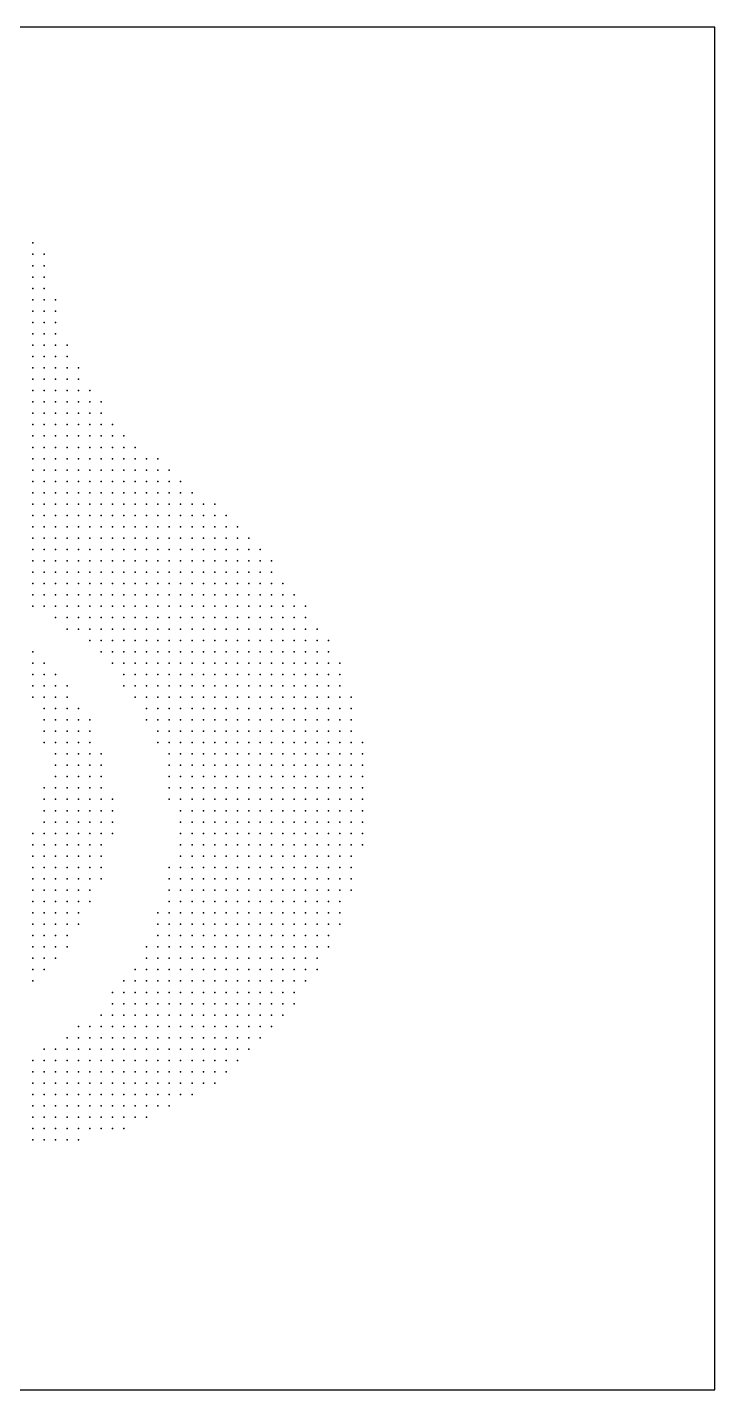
# Model space of a CAD drawing. Header units: millimetres. Extents: x 2848 to 6961, y 1568 to 7914.
# Drawn here: x 3217.8 to 3278.3, y 1590.3 to 1710.3 of the extents above; entities that cross this region are included whole.
import ezdxf

# ---------------------------------------------------------------- set-up
doc = ezdxf.new("R2010")
doc.units = ezdxf.units.MM
doc.header["$PDSIZE"] = -2

msp = doc.modelspace()

# ---------------------------------------------------------------- linework, layer by layer
msp.add_lwpolyline([(3158.28, 1590.29), (3278.28, 1590.29), (3278.28, 1710.29), (3158.28, 1710.29)], close=True)
at = {"color": 240, "true_color": 0xed2e51}
for p in [(3218.28, 1691.29), (3218.28, 1690.29), (3219.28, 1690.29), (3218.28, 1689.29), (3219.28, 1689.29), (3218.28, 1688.29), (3218.28, 1687.29), (3219.28, 1688.29), (3219.28, 1687.29), (3218.28, 1686.29), (3219.28, 1686.29), (3220.28, 1686.29), (3218.28, 1685.29), (3219.28, 1685.29), (3220.28, 1685.29), (3218.28, 1684.29), (3219.28, 1684.29), (3220.28, 1684.29), (3218.28, 1683.29), (3219.28, 1683.29), (3220.28, 1683.29), (3218.28, 1682.29), (3218.28, 1681.29), (3219.28, 1682.29), (3219.28, 1681.29), (3220.28, 1682.29), (3220.28, 1681.29), (3221.28, 1682.29), (3221.28, 1681.29), (3218.28, 1680.29), (3219.28, 1680.29), (3220.28, 1680.29), (3221.28, 1680.29), (3222.28, 1680.29), (3218.28, 1679.29), (3219.28, 1679.29), (3220.28, 1679.29), (3221.28, 1679.29), (3222.28, 1679.29), (3218.28, 1678.29), (3219.28, 1678.29), (3220.28, 1678.29), (3221.28, 1678.29), (3222.28, 1678.29), (3223.28, 1678.29), (3218.28, 1677.29), (3219.28, 1677.29), (3220.28, 1677.29), (3221.28, 1677.29), (3222.28, 1677.29), (3223.28, 1677.29), (3224.28, 1677.29), (3218.28, 1676.29), (3218.28, 1675.29), (3219.28, 1676.29), (3219.28, 1675.29), (3220.28, 1676.29), (3220.28, 1675.29), (3221.28, 1676.29), (3221.28, 1675.29), (3222.28, 1676.29), (3222.28, 1675.29), (3223.28, 1676.29), (3223.28, 1675.29), (3224.28, 1676.29), (3224.28, 1675.29), (3225.28, 1675.29), (3218.28, 1674.29), (3219.28, 1674.29), (3220.28, 1674.29), (3221.28, 1674.29), (3222.28, 1674.29), (3223.28, 1674.29), (3224.28, 1674.29), (3225.28, 1674.29), (3226.28, 1674.29), (3218.28, 1673.29), (3219.28, 1673.29), (3220.28, 1673.29), (3221.28, 1673.29), (3222.28, 1673.29), (3223.28, 1673.29), (3224.28, 1673.29), (3225.28, 1673.29), (3226.28, 1673.29), (3227.28, 1673.29), (3218.28, 1672.29), (3219.28, 1672.29), (3220.28, 1672.29), (3221.28, 1672.29), (3222.28, 1672.29), (3223.28, 1672.29), (3224.28, 1672.29), (3225.28, 1672.29), (3226.28, 1672.29), (3227.28, 1672.29), (3228.28, 1672.29), (3229.28, 1672.29), (3218.28, 1671.29), (3219.28, 1671.29), (3220.28, 1671.29), (3221.28, 1671.29), (3222.28, 1671.29), (3223.28, 1671.29), (3224.28, 1671.29), (3225.28, 1671.29), (3226.28, 1671.29), (3227.28, 1671.29), (3228.28, 1671.29), (3229.28, 1671.29), (3230.28, 1671.29), (3218.28, 1670.29), (3218.28, 1669.29), (3219.28, 1670.29), (3219.28, 1669.29), (3220.28, 1670.29), (3220.28, 1669.29), (3221.28, 1670.29), (3221.28, 1669.29), (3222.28, 1670.29), (3222.28, 1669.29), (3223.28, 1670.29), (3223.28, 1669.29), (3224.28, 1670.29), (3224.28, 1669.29), (3225.28, 1670.29), (3225.28, 1669.29), (3226.28, 1670.29), (3226.28, 1669.29), (3227.28, 1670.29), (3227.28, 1669.29), (3228.28, 1670.29), (3228.28, 1669.29), (3229.28, 1670.29), (3229.28, 1669.29), (3230.28, 1670.29), (3230.28, 1669.29), (3231.28, 1670.29), (3231.28, 1669.29), (3232.28, 1669.29), (3218.28, 1668.29), (3219.28, 1668.29), (3220.28, 1668.29), (3221.28, 1668.29), (3222.28, 1668.29), (3223.28, 1668.29), (3224.28, 1668.29), (3225.28, 1668.29), (3226.28, 1668.29), (3227.28, 1668.29), (3228.28, 1668.29), (3229.28, 1668.29), (3230.28, 1668.29), (3231.28, 1668.29), (3232.28, 1668.29), (3233.28, 1668.29), (3234.28, 1668.29), (3218.28, 1667.29), (3219.28, 1667.29), (3220.28, 1667.29), (3221.28, 1667.29), (3222.28, 1667.29), (3223.28, 1667.29), (3224.28, 1667.29), (3225.28, 1667.29), (3226.28, 1667.29), (3227.28, 1667.29), (3228.28, 1667.29), (3229.28, 1667.29), (3230.28, 1667.29), (3231.28, 1667.29), (3232.28, 1667.29), (3233.28, 1667.29), (3234.28, 1667.29), (3235.28, 1667.29), (3218.28, 1666.29), (3219.28, 1666.29), (3220.28, 1666.29), (3221.28, 1666.29), (3222.28, 1666.29), (3223.28, 1666.29), (3224.28, 1666.29), (3225.28, 1666.29), (3226.28, 1666.29), (3227.28, 1666.29), (3228.28, 1666.29), (3229.28, 1666.29), (3230.28, 1666.29), (3231.28, 1666.29), (3232.28, 1666.29), (3233.28, 1666.29), (3234.28, 1666.29), (3235.28, 1666.29), (3236.28, 1666.29), (3218.28, 1665.29), (3219.28, 1665.29), (3220.28, 1665.29), (3221.28, 1665.29), (3222.28, 1665.29), (3223.28, 1665.29), (3224.28, 1665.29), (3225.28, 1665.29), (3226.28, 1665.29), (3227.28, 1665.29), (3228.28, 1665.29), (3229.28, 1665.29), (3230.28, 1665.29), (3231.28, 1665.29), (3232.28, 1665.29), (3233.28, 1665.29), (3234.28, 1665.29), (3235.28, 1665.29), (3236.28, 1665.29), (3237.28, 1665.29), (3218.28, 1664.29), (3218.28, 1663.29), (3219.28, 1664.29), (3219.28, 1663.29), (3220.28, 1664.29), (3220.28, 1663.29), (3221.28, 1664.29), (3221.28, 1663.29), (3222.28, 1664.29), (3222.28, 1663.29), (3223.28, 1664.29), (3223.28, 1663.29), (3224.28, 1664.29), (3224.28, 1663.29), (3225.28, 1664.29), (3225.28, 1663.29), (3226.28, 1664.29), (3226.28, 1663.29), (3227.28, 1664.29), (3227.28, 1663.29), (3228.28, 1664.29), (3228.28, 1663.29), (3229.28, 1664.29), (3229.28, 1663.29), (3230.28, 1664.29), (3230.28, 1663.29), (3231.28, 1664.29), (3231.28, 1663.29), (3232.28, 1664.29), (3232.28, 1663.29), (3233.28, 1664.29), (3233.28, 1663.29), (3234.28, 1664.29), (3234.28, 1663.29), (3235.28, 1664.29), (3235.28, 1663.29), (3236.28, 1664.29), (3236.28, 1663.29), (3237.28, 1664.29), (3237.28, 1663.29), (3238.28, 1664.29), (3238.28, 1663.29), (3239.28, 1663.29), (3218.28, 1662.29), (3219.28, 1662.29), (3220.28, 1662.29), (3221.28, 1662.29), (3222.28, 1662.29), (3223.28, 1662.29), (3224.28, 1662.29), (3225.28, 1662.29), (3226.28, 1662.29), (3227.28, 1662.29), (3228.28, 1662.29), (3229.28, 1662.29), (3230.28, 1662.29), (3231.28, 1662.29), (3232.28, 1662.29), (3233.28, 1662.29), (3234.28, 1662.29), (3235.28, 1662.29), (3236.28, 1662.29), (3237.28, 1662.29), (3238.28, 1662.29), (3239.28, 1662.29), (3218.28, 1661.29), (3219.28, 1661.29), (3220.28, 1661.29), (3221.28, 1661.29), (3222.28, 1661.29), (3223.28, 1661.29), (3224.28, 1661.29), (3225.28, 1661.29), (3226.28, 1661.29), (3227.28, 1661.29), (3228.28, 1661.29), (3229.28, 1661.29), (3230.28, 1661.29), (3231.28, 1661.29), (3232.28, 1661.29), (3233.28, 1661.29), (3234.28, 1661.29), (3235.28, 1661.29), (3236.28, 1661.29), (3237.28, 1661.29), (3238.28, 1661.29), (3239.28, 1661.29), (3240.28, 1661.29), (3218.28, 1660.29), (3219.28, 1660.29), (3220.28, 1660.29), (3221.28, 1660.29), (3222.28, 1660.29), (3223.28, 1660.29), (3224.28, 1660.29), (3225.28, 1660.29), (3226.28, 1660.29), (3227.28, 1660.29), (3228.28, 1660.29), (3229.28, 1660.29), (3230.28, 1660.29), (3231.28, 1660.29), (3232.28, 1660.29), (3233.28, 1660.29), (3234.28, 1660.29), (3235.28, 1660.29), (3236.28, 1660.29), (3237.28, 1660.29), (3238.28, 1660.29), (3239.28, 1660.29), (3240.28, 1660.29), (3241.28, 1660.29), (3218.28, 1659.29), (3219.28, 1659.29), (3220.28, 1659.29), (3221.28, 1659.29), (3222.28, 1659.29), (3223.28, 1659.29), (3224.28, 1659.29), (3225.28, 1659.29), (3226.28, 1659.29), (3227.28, 1659.29), (3228.28, 1659.29), (3229.28, 1659.29), (3230.28, 1659.29), (3231.28, 1659.29), (3232.28, 1659.29), (3233.28, 1659.29), (3234.28, 1659.29), (3235.28, 1659.29), (3236.28, 1659.29), (3237.28, 1659.29), (3238.28, 1659.29), (3239.28, 1659.29), (3240.28, 1659.29), (3241.28, 1659.29), (3242.28, 1659.29), (3220.28, 1658.29), (3221.28, 1658.29), (3221.28, 1657.29), (3222.28, 1658.29), (3222.28, 1657.29), (3223.28, 1658.29), (3223.28, 1657.29), (3224.28, 1658.29), (3224.28, 1657.29), (3225.28, 1658.29), (3225.28, 1657.29), (3226.28, 1658.29), (3226.28, 1657.29), (3227.28, 1658.29), (3227.28, 1657.29), (3228.28, 1658.29), (3228.28, 1657.29), (3229.28, 1658.29), (3229.28, 1657.29), (3230.28, 1658.29), (3230.28, 1657.29), (3231.28, 1658.29), (3231.28, 1657.29), (3232.28, 1658.29), (3232.28, 1657.29), (3233.28, 1658.29), (3233.28, 1657.29), (3234.28, 1658.29), (3234.28, 1657.29), (3235.28, 1658.29), (3235.28, 1657.29), (3236.28, 1658.29), (3236.28, 1657.29), (3237.28, 1658.29), (3237.28, 1657.29), (3238.28, 1658.29), (3238.28, 1657.29), (3239.28, 1658.29), (3239.28, 1657.29), (3240.28, 1658.29), (3240.28, 1657.29), (3241.28, 1658.29), (3241.28, 1657.29), (3242.28, 1658.29), (3242.28, 1657.29), (3243.28, 1657.29), (3223.28, 1656.29), (3224.28, 1656.29), (3225.28, 1656.29), (3226.28, 1656.29), (3227.28, 1656.29), (3228.28, 1656.29), (3230.28, 1656.29), (3231.28, 1656.29), (3232.28, 1656.29), (3233.28, 1656.29), (3234.28, 1656.29), (3235.28, 1656.29), (3236.28, 1656.29), (3237.28, 1656.29), (3238.28, 1656.29), (3239.28, 1656.29), (3240.28, 1656.29), (3241.28, 1656.29), (3242.28, 1656.29), (3243.28, 1656.29), (3244.28, 1656.29), (3224.28, 1655.29), (3225.28, 1655.29), (3226.28, 1655.29), (3227.28, 1655.29), (3228.28, 1655.29), (3229.28, 1655.29), (3230.28, 1655.29), (3231.28, 1655.29), (3232.28, 1655.29), (3233.28, 1655.29), (3234.28, 1655.29), (3235.28, 1655.29), (3236.28, 1655.29), (3237.28, 1655.29), (3238.28, 1655.29), (3239.28, 1655.29), (3240.28, 1655.29), (3241.28, 1655.29), (3242.28, 1655.29), (3243.28, 1655.29), (3244.28, 1655.29), (3225.28, 1654.29), (3226.28, 1654.29), (3227.28, 1654.29), (3228.28, 1654.29), (3229.28, 1654.29), (3230.28, 1654.29), (3231.28, 1654.29), (3232.28, 1654.29), (3233.28, 1654.29), (3234.28, 1654.29), (3235.28, 1654.29), (3236.28, 1654.29), (3237.28, 1654.29), (3238.28, 1654.29), (3239.28, 1654.29), (3240.28, 1654.29), (3241.28, 1654.29), (3242.28, 1654.29), (3243.28, 1654.29), (3244.28, 1654.29), (3245.28, 1654.29), (3226.28, 1653.29), (3227.28, 1653.29), (3228.28, 1653.29), (3230.28, 1653.29), (3231.28, 1653.29), (3232.28, 1653.29), (3233.28, 1653.29), (3234.28, 1653.29), (3235.28, 1653.29), (3236.28, 1653.29), (3237.28, 1653.29), (3238.28, 1653.29), (3239.28, 1653.29), (3240.28, 1653.29), (3241.28, 1653.29), (3242.28, 1653.29), (3243.28, 1653.29), (3244.28, 1653.29), (3245.28, 1653.29), (3226.28, 1652.29), (3227.28, 1652.29), (3227.28, 1651.29), (3228.28, 1652.29), (3228.28, 1651.29), (3229.28, 1652.29), (3229.28, 1651.29), (3230.28, 1652.29), (3230.28, 1651.29), (3231.28, 1652.29), (3231.28, 1651.29), (3232.28, 1652.29), (3232.28, 1651.29), (3233.28, 1652.29), (3233.28, 1651.29), (3234.28, 1652.29), (3234.28, 1651.29), (3235.28, 1652.29), (3235.28, 1651.29), (3236.28, 1652.29), (3236.28, 1651.29), (3237.28, 1652.29), (3237.28, 1651.29), (3238.28, 1652.29), (3238.28, 1651.29), (3239.28, 1652.29), (3239.28, 1651.29), (3240.28, 1652.29), (3240.28, 1651.29), (3241.28, 1652.29), (3241.28, 1651.29), (3242.28, 1652.29), (3242.28, 1651.29), (3243.28, 1652.29), (3243.28, 1651.29), (3244.28, 1652.29), (3244.28, 1651.29), (3245.28, 1652.29), (3245.28, 1651.29), (3246.28, 1651.29), (3228.28, 1650.29), (3229.28, 1650.29), (3230.28, 1650.29), (3231.28, 1650.29), (3232.28, 1650.29), (3233.28, 1650.29), (3234.28, 1650.29), (3235.28, 1650.29), (3236.28, 1650.29), (3237.28, 1650.29), (3238.28, 1650.29), (3239.28, 1650.29), (3240.28, 1650.29), (3241.28, 1650.29), (3242.28, 1650.29), (3243.28, 1650.29), (3244.28, 1650.29), (3245.28, 1650.29), (3246.28, 1650.29), (3228.28, 1649.29), (3229.28, 1649.29), (3230.28, 1649.29), (3231.28, 1649.29), (3232.28, 1649.29), (3233.28, 1649.29), (3234.28, 1649.29), (3235.28, 1649.29), (3236.28, 1649.29), (3237.28, 1649.29), (3238.28, 1649.29), (3239.28, 1649.29), (3240.28, 1649.29), (3241.28, 1649.29), (3242.28, 1649.29), (3243.28, 1649.29), (3244.28, 1649.29), (3245.28, 1649.29), (3246.28, 1649.29), (3229.28, 1648.29), (3230.28, 1648.29), (3231.28, 1648.29), (3232.28, 1648.29), (3233.28, 1648.29), (3234.28, 1648.29), (3235.28, 1648.29), (3236.28, 1648.29), (3237.28, 1648.29), (3238.28, 1648.29), (3239.28, 1648.29), (3240.28, 1648.29), (3241.28, 1648.29), (3242.28, 1648.29), (3243.28, 1648.29), (3244.28, 1648.29), (3245.28, 1648.29), (3246.28, 1648.29), (3229.28, 1647.29), (3230.28, 1647.29), (3231.28, 1647.29), (3232.28, 1647.29), (3233.28, 1647.29), (3234.28, 1647.29), (3235.28, 1647.29), (3236.28, 1647.29), (3237.28, 1647.29), (3238.28, 1647.29), (3239.28, 1647.29), (3240.28, 1647.29), (3241.28, 1647.29), (3242.28, 1647.29), (3243.28, 1647.29), (3244.28, 1647.29), (3245.28, 1647.29), (3246.28, 1647.29), (3247.28, 1647.29), (3230.28, 1646.29), (3230.28, 1645.29), (3231.28, 1646.29), (3231.28, 1645.29), (3232.28, 1646.29), (3232.28, 1645.29), (3233.28, 1646.29), (3233.28, 1645.29), (3234.28, 1646.29), (3234.28, 1645.29), (3235.28, 1646.29), (3235.28, 1645.29), (3236.28, 1646.29), (3236.28, 1645.29), (3237.28, 1646.29), (3237.28, 1645.29), (3238.28, 1646.29), (3238.28, 1645.29), (3239.28, 1646.29), (3239.28, 1645.29), (3240.28, 1646.29), (3240.28, 1645.29), (3241.28, 1646.29), (3241.28, 1645.29), (3242.28, 1646.29), (3242.28, 1645.29), (3243.28, 1646.29), (3243.28, 1645.29), (3244.28, 1646.29), (3244.28, 1645.29), (3245.28, 1646.29), (3245.28, 1645.29), (3246.28, 1646.29), (3246.28, 1645.29), (3247.28, 1646.29), (3247.28, 1645.29), (3230.28, 1644.29), (3231.28, 1644.29), (3232.28, 1644.29), (3233.28, 1644.29), (3234.28, 1644.29), (3235.28, 1644.29), (3236.28, 1644.29), (3237.28, 1644.29), (3238.28, 1644.29), (3239.28, 1644.29), (3240.28, 1644.29), (3241.28, 1644.29), (3242.28, 1644.29), (3243.28, 1644.29), (3244.28, 1644.29), (3245.28, 1644.29), (3246.28, 1644.29), (3247.28, 1644.29), (3230.28, 1643.29), (3231.28, 1643.29), (3232.28, 1643.29), (3233.28, 1643.29), (3234.28, 1643.29), (3235.28, 1643.29), (3236.28, 1643.29), (3237.28, 1643.29), (3238.28, 1643.29), (3239.28, 1643.29), (3240.28, 1643.29), (3241.28, 1643.29), (3242.28, 1643.29), (3243.28, 1643.29), (3244.28, 1643.29), (3245.28, 1643.29), (3246.28, 1643.29), (3247.28, 1643.29), (3230.28, 1642.29), (3231.28, 1642.29), (3232.28, 1642.29), (3233.28, 1642.29), (3234.28, 1642.29), (3235.28, 1642.29), (3236.28, 1642.29), (3237.28, 1642.29), (3238.28, 1642.29), (3239.28, 1642.29), (3240.28, 1642.29), (3241.28, 1642.29), (3242.28, 1642.29), (3243.28, 1642.29), (3244.28, 1642.29), (3245.28, 1642.29), (3246.28, 1642.29), (3247.28, 1642.29), (3231.28, 1641.29), (3232.28, 1641.29), (3233.28, 1641.29), (3234.28, 1641.29), (3235.28, 1641.29), (3236.28, 1641.29), (3237.28, 1641.29), (3238.28, 1641.29), (3239.28, 1641.29), (3240.28, 1641.29), (3241.28, 1641.29), (3242.28, 1641.29), (3243.28, 1641.29), (3244.28, 1641.29), (3245.28, 1641.29), (3246.28, 1641.29), (3247.28, 1641.29), (3231.28, 1640.29), (3231.28, 1639.29), (3232.28, 1640.29), (3232.28, 1639.29), (3233.28, 1640.29), (3233.28, 1639.29), (3234.28, 1640.29), (3234.28, 1639.29), (3235.28, 1640.29), (3235.28, 1639.29), (3236.28, 1640.29), (3236.28, 1639.29), (3237.28, 1640.29), (3237.28, 1639.29), (3238.28, 1640.29), (3238.28, 1639.29), (3239.28, 1640.29), (3239.28, 1639.29), (3240.28, 1640.29), (3240.28, 1639.29), (3241.28, 1640.29), (3241.28, 1639.29), (3242.28, 1640.29), (3242.28, 1639.29), (3243.28, 1640.29), (3243.28, 1639.29), (3244.28, 1640.29), (3244.28, 1639.29), (3245.28, 1640.29), (3245.28, 1639.29), (3246.28, 1640.29), (3246.28, 1639.29), (3247.28, 1640.29), (3247.28, 1639.29), (3231.28, 1638.29), (3232.28, 1638.29), (3233.28, 1638.29), (3234.28, 1638.29), (3235.28, 1638.29), (3236.28, 1638.29), (3237.28, 1638.29), (3238.28, 1638.29), (3239.28, 1638.29), (3240.28, 1638.29), (3241.28, 1638.29), (3242.28, 1638.29), (3243.28, 1638.29), (3244.28, 1638.29), (3245.28, 1638.29), (3246.28, 1638.29), (3247.28, 1638.29), (3231.28, 1637.29), (3232.28, 1637.29), (3233.28, 1637.29), (3234.28, 1637.29), (3235.28, 1637.29), (3236.28, 1637.29), (3237.28, 1637.29), (3238.28, 1637.29), (3239.28, 1637.29), (3240.28, 1637.29), (3241.28, 1637.29), (3242.28, 1637.29), (3243.28, 1637.29), (3244.28, 1637.29), (3245.28, 1637.29), (3246.28, 1637.29), (3230.28, 1636.29), (3231.28, 1636.29), (3232.28, 1636.29), (3233.28, 1636.29), (3234.28, 1636.29), (3235.28, 1636.29), (3236.28, 1636.29), (3237.28, 1636.29), (3238.28, 1636.29), (3239.28, 1636.29), (3240.28, 1636.29), (3241.28, 1636.29), (3242.28, 1636.29), (3243.28, 1636.29), (3244.28, 1636.29), (3245.28, 1636.29), (3246.28, 1636.29), (3230.28, 1635.29), (3231.28, 1635.29), (3232.28, 1635.29), (3233.28, 1635.29), (3234.28, 1635.29), (3235.28, 1635.29), (3236.28, 1635.29), (3237.28, 1635.29), (3238.28, 1635.29), (3239.28, 1635.29), (3240.28, 1635.29), (3241.28, 1635.29), (3242.28, 1635.29), (3243.28, 1635.29), (3244.28, 1635.29), (3245.28, 1635.29), (3246.28, 1635.29), (3230.28, 1634.29), (3230.28, 1633.29), (3231.28, 1634.29), (3231.28, 1633.29), (3232.28, 1634.29), (3232.28, 1633.29), (3233.28, 1634.29), (3233.28, 1633.29), (3234.28, 1634.29), (3234.28, 1633.29), (3235.28, 1634.29), (3235.28, 1633.29), (3236.28, 1634.29), (3236.28, 1633.29), (3237.28, 1634.29), (3237.28, 1633.29), (3238.28, 1634.29), (3238.28, 1633.29), (3239.28, 1634.29), (3239.28, 1633.29), (3240.28, 1634.29), (3240.28, 1633.29), (3241.28, 1634.29), (3241.28, 1633.29), (3242.28, 1634.29), (3242.28, 1633.29), (3243.28, 1634.29), (3243.28, 1633.29), (3244.28, 1634.29), (3244.28, 1633.29), (3245.28, 1634.29), (3245.28, 1633.29), (3246.28, 1634.29), (3229.28, 1632.29), (3230.28, 1632.29), (3231.28, 1632.29), (3232.28, 1632.29), (3233.28, 1632.29), (3234.28, 1632.29), (3235.28, 1632.29), (3236.28, 1632.29), (3237.28, 1632.29), (3238.28, 1632.29), (3239.28, 1632.29), (3240.28, 1632.29), (3241.28, 1632.29), (3242.28, 1632.29), (3243.28, 1632.29), (3244.28, 1632.29), (3245.28, 1632.29), (3229.28, 1631.29), (3230.28, 1631.29), (3231.28, 1631.29), (3232.28, 1631.29), (3233.28, 1631.29), (3234.28, 1631.29), (3235.28, 1631.29), (3236.28, 1631.29), (3237.28, 1631.29), (3238.28, 1631.29), (3239.28, 1631.29), (3240.28, 1631.29), (3241.28, 1631.29), (3242.28, 1631.29), (3243.28, 1631.29), (3244.28, 1631.29), (3245.28, 1631.29), (3229.28, 1630.29), (3230.28, 1630.29), (3231.28, 1630.29), (3232.28, 1630.29), (3233.28, 1630.29), (3234.28, 1630.29), (3235.28, 1630.29), (3236.28, 1630.29), (3237.28, 1630.29), (3238.28, 1630.29), (3239.28, 1630.29), (3240.28, 1630.29), (3241.28, 1630.29), (3242.28, 1630.29), (3243.28, 1630.29), (3244.28, 1630.29), (3228.28, 1629.29), (3229.28, 1629.29), (3230.28, 1629.29), (3231.28, 1629.29), (3232.28, 1629.29), (3233.28, 1629.29), (3234.28, 1629.29), (3235.28, 1629.29), (3236.28, 1629.29), (3237.28, 1629.29), (3238.28, 1629.29), (3239.28, 1629.29), (3240.28, 1629.29), (3241.28, 1629.29), (3242.28, 1629.29), (3243.28, 1629.29), (3244.28, 1629.29), (3227.28, 1627.29), (3228.28, 1628.29), (3228.28, 1627.29), (3229.28, 1628.29), (3229.28, 1627.29), (3230.28, 1628.29), (3230.28, 1627.29), (3231.28, 1628.29), (3231.28, 1627.29), (3232.28, 1628.29), (3232.28, 1627.29), (3233.28, 1628.29), (3233.28, 1627.29), (3234.28, 1628.29), (3234.28, 1627.29), (3235.28, 1628.29), (3235.28, 1627.29), (3236.28, 1628.29), (3236.28, 1627.29), (3237.28, 1628.29), (3237.28, 1627.29), (3238.28, 1628.29), (3238.28, 1627.29), (3239.28, 1628.29), (3239.28, 1627.29), (3240.28, 1628.29), (3240.28, 1627.29), (3241.28, 1628.29), (3241.28, 1627.29), (3242.28, 1628.29), (3242.28, 1627.29), (3243.28, 1628.29), (3243.28, 1627.29), (3226.28, 1626.29), (3227.28, 1626.29), (3228.28, 1626.29), (3229.28, 1626.29), (3230.28, 1626.29), (3231.28, 1626.29), (3232.28, 1626.29), (3233.28, 1626.29), (3234.28, 1626.29), (3235.28, 1626.29), (3236.28, 1626.29), (3237.28, 1626.29), (3238.28, 1626.29), (3239.28, 1626.29), (3240.28, 1626.29), (3241.28, 1626.29), (3242.28, 1626.29), (3225.28, 1625.29), (3226.28, 1625.29), (3227.28, 1625.29), (3228.28, 1625.29), (3229.28, 1625.29), (3230.28, 1625.29), (3231.28, 1625.29), (3232.28, 1625.29), (3233.28, 1625.29), (3234.28, 1625.29), (3235.28, 1625.29), (3236.28, 1625.29), (3237.28, 1625.29), (3238.28, 1625.29), (3239.28, 1625.29), (3240.28, 1625.29), (3241.28, 1625.29), (3225.28, 1624.29), (3226.28, 1624.29), (3227.28, 1624.29), (3228.28, 1624.29), (3229.28, 1624.29), (3230.28, 1624.29), (3231.28, 1624.29), (3232.28, 1624.29), (3233.28, 1624.29), (3234.28, 1624.29), (3235.28, 1624.29), (3236.28, 1624.29), (3237.28, 1624.29), (3238.28, 1624.29), (3239.28, 1624.29), (3240.28, 1624.29), (3241.28, 1624.29), (3224.28, 1623.29), (3225.28, 1623.29), (3226.28, 1623.29), (3227.28, 1623.29), (3228.28, 1623.29), (3229.28, 1623.29), (3230.28, 1623.29), (3231.28, 1623.29), (3232.28, 1623.29), (3233.28, 1623.29), (3234.28, 1623.29), (3235.28, 1623.29), (3236.28, 1623.29), (3237.28, 1623.29), (3238.28, 1623.29), (3239.28, 1623.29), (3240.28, 1623.29), (3221.28, 1621.29), (3222.28, 1622.29), (3222.28, 1621.29), (3223.28, 1622.29), (3223.28, 1621.29), (3224.28, 1622.29), (3224.28, 1621.29), (3225.28, 1622.29), (3225.28, 1621.29), (3226.28, 1622.29), (3226.28, 1621.29), (3227.28, 1622.29), (3227.28, 1621.29), (3228.28, 1622.29), (3228.28, 1621.29), (3229.28, 1622.29), (3229.28, 1621.29), (3230.28, 1622.29), (3230.28, 1621.29), (3231.28, 1622.29), (3231.28, 1621.29), (3232.28, 1622.29), (3232.28, 1621.29), (3233.28, 1622.29), (3233.28, 1621.29), (3234.28, 1622.29), (3234.28, 1621.29), (3235.28, 1622.29), (3235.28, 1621.29), (3236.28, 1622.29), (3236.28, 1621.29), (3237.28, 1622.29), (3237.28, 1621.29), (3238.28, 1622.29), (3238.28, 1621.29), (3239.28, 1622.29), (3219.28, 1620.29), (3220.28, 1620.29), (3221.28, 1620.29), (3222.28, 1620.29), (3223.28, 1620.29), (3224.28, 1620.29), (3225.28, 1620.29), (3226.28, 1620.29), (3227.28, 1620.29), (3228.28, 1620.29), (3229.28, 1620.29), (3230.28, 1620.29), (3231.28, 1620.29), (3232.28, 1620.29), (3233.28, 1620.29), (3234.28, 1620.29), (3235.28, 1620.29), (3236.28, 1620.29), (3237.28, 1620.29), (3218.28, 1619.29), (3219.28, 1619.29), (3220.28, 1619.29), (3221.28, 1619.29), (3222.28, 1619.29), (3223.28, 1619.29), (3224.28, 1619.29), (3225.28, 1619.29), (3226.28, 1619.29), (3227.28, 1619.29), (3228.28, 1619.29), (3229.28, 1619.29), (3230.28, 1619.29), (3231.28, 1619.29), (3232.28, 1619.29), (3233.28, 1619.29), (3234.28, 1619.29), (3235.28, 1619.29), (3236.28, 1619.29), (3218.28, 1618.29), (3219.28, 1618.29), (3220.28, 1618.29), (3221.28, 1618.29), (3222.28, 1618.29), (3223.28, 1618.29), (3224.28, 1618.29), (3225.28, 1618.29), (3226.28, 1618.29), (3227.28, 1618.29), (3228.28, 1618.29), (3229.28, 1618.29), (3230.28, 1618.29), (3231.28, 1618.29), (3232.28, 1618.29), (3233.28, 1618.29), (3234.28, 1618.29), (3235.28, 1618.29), (3218.28, 1617.29), (3219.28, 1617.29), (3220.28, 1617.29), (3221.28, 1617.29), (3222.28, 1617.29), (3223.28, 1617.29), (3224.28, 1617.29), (3225.28, 1617.29), (3226.28, 1617.29), (3227.28, 1617.29), (3228.28, 1617.29), (3229.28, 1617.29), (3230.28, 1617.29), (3231.28, 1617.29), (3232.28, 1617.29), (3233.28, 1617.29), (3234.28, 1617.29), (3218.28, 1616.29), (3218.28, 1615.29), (3219.28, 1616.29), (3219.28, 1615.29), (3220.28, 1616.29), (3220.28, 1615.29), (3221.28, 1616.29), (3221.28, 1615.29), (3222.28, 1616.29), (3222.28, 1615.29), (3223.28, 1616.29), (3223.28, 1615.29), (3224.28, 1616.29), (3224.28, 1615.29), (3225.28, 1616.29), (3225.28, 1615.29), (3226.28, 1616.29), (3226.28, 1615.29), (3227.28, 1616.29), (3227.28, 1615.29), (3228.28, 1616.29), (3228.28, 1615.29), (3229.28, 1616.29), (3229.28, 1615.29), (3230.28, 1616.29), (3230.28, 1615.29), (3231.28, 1616.29), (3232.28, 1616.29), (3218.28, 1614.29), (3219.28, 1614.29), (3220.28, 1614.29), (3221.28, 1614.29), (3222.28, 1614.29), (3223.28, 1614.29), (3224.28, 1614.29), (3225.28, 1614.29), (3226.28, 1614.29), (3227.28, 1614.29), (3228.28, 1614.29), (3218.28, 1613.29), (3219.28, 1613.29), (3220.28, 1613.29), (3221.28, 1613.29), (3222.28, 1613.29), (3223.28, 1613.29), (3224.28, 1613.29), (3225.28, 1613.29), (3226.28, 1613.29), (3218.28, 1612.29), (3219.28, 1612.29), (3220.28, 1612.29), (3221.28, 1612.29), (3222.28, 1612.29)]:
    msp.add_point(p, dxfattribs=at)
at = {"color": 240, "true_color": 0xed2f52}
for p in [(3229.28, 1656.29), (3229.28, 1653.29)]:
    msp.add_point(p, dxfattribs=at)
at = {"color": 40, "true_color": 0xfcc017}
for p in [(3218.28, 1655.29), (3218.28, 1654.29), (3219.28, 1654.29), (3218.28, 1653.29), (3219.28, 1653.29), (3220.28, 1653.29), (3218.28, 1652.29), (3218.28, 1651.29), (3219.28, 1652.29), (3219.28, 1651.29), (3220.28, 1652.29), (3220.28, 1651.29), (3221.28, 1652.29), (3221.28, 1651.29), (3219.28, 1650.29), (3220.28, 1650.29), (3221.28, 1650.29), (3219.28, 1649.29), (3220.28, 1649.29), (3221.28, 1649.29), (3223.28, 1649.29), (3219.28, 1648.29), (3220.28, 1648.29), (3221.28, 1648.29), (3222.28, 1648.29), (3223.28, 1648.29), (3219.28, 1647.29), (3220.28, 1647.29), (3221.28, 1647.29), (3222.28, 1647.29), (3223.28, 1647.29), (3220.28, 1646.29), (3220.28, 1645.29), (3221.28, 1646.29), (3221.28, 1645.29), (3222.28, 1646.29), (3222.28, 1645.29), (3223.28, 1646.29), (3223.28, 1645.29), (3224.28, 1646.29), (3224.28, 1645.29), (3220.28, 1644.29), (3221.28, 1644.29), (3222.28, 1644.29), (3223.28, 1644.29), (3224.28, 1644.29), (3219.28, 1643.29), (3220.28, 1643.29), (3221.28, 1643.29), (3222.28, 1643.29), (3223.28, 1643.29), (3224.28, 1643.29), (3219.28, 1642.29), (3220.28, 1642.29), (3221.28, 1642.29), (3222.28, 1642.29), (3223.28, 1642.29), (3224.28, 1642.29), (3225.28, 1642.29), (3219.28, 1641.29), (3220.28, 1641.29), (3221.28, 1641.29), (3222.28, 1641.29), (3223.28, 1641.29), (3224.28, 1641.29), (3225.28, 1641.29), (3218.28, 1639.29), (3219.28, 1640.29), (3219.28, 1639.29), (3220.28, 1640.29), (3220.28, 1639.29), (3221.28, 1640.29), (3221.28, 1639.29), (3222.28, 1640.29), (3222.28, 1639.29), (3223.28, 1640.29), (3223.28, 1639.29), (3224.28, 1640.29), (3224.28, 1639.29), (3225.28, 1640.29), (3225.28, 1639.29), (3223.28, 1638.29), (3224.28, 1638.29), (3223.28, 1637.29), (3224.28, 1637.29), (3223.28, 1636.29), (3224.28, 1636.29), (3223.28, 1635.29), (3224.28, 1635.29), (3220.28, 1633.29), (3221.28, 1633.29), (3222.28, 1633.29), (3223.28, 1634.29), (3223.28, 1633.29), (3220.28, 1632.29), (3221.28, 1632.29), (3222.28, 1632.29), (3220.28, 1631.29), (3221.28, 1631.29), (3222.28, 1631.29), (3218.28, 1630.29), (3219.28, 1630.29), (3220.28, 1630.29), (3221.28, 1630.29), (3218.28, 1629.29), (3219.28, 1629.29), (3220.28, 1629.29), (3221.28, 1629.29), (3218.28, 1628.29), (3218.28, 1627.29), (3219.28, 1628.29), (3219.28, 1627.29), (3220.28, 1628.29), (3218.28, 1626.29)]:
    msp.add_point(p, dxfattribs=at)
at = {"color": 41, "true_color": 0xfdd47c}
msp.add_point((3222.28, 1650.29), dxfattribs=at)
at = {"color": 40, "true_color": 0xfcbc2c}
msp.add_point((3222.28, 1649.29), dxfattribs=at)
at = {"color": 2, "true_color": 0xf9e82f}
msp.add_point((3218.28, 1638.29), dxfattribs=at)
at = {"color": 2, "true_color": 0xf8e406}
msp.add_point((3219.28, 1638.29), dxfattribs=at)
at = {"color": 2, "true_color": 0xf8e408}
for p in [(3220.28, 1638.29), (3218.28, 1637.29), (3219.28, 1637.29), (3219.28, 1636.29), (3218.28, 1635.29), (3218.28, 1634.29)]:
    msp.add_point(p, dxfattribs=at)
at = {"color": 2, "true_color": 0xf9df10}
msp.add_point((3221.28, 1638.29), dxfattribs=at)
at = {"color": 40, "true_color": 0xfcbe1a}
msp.add_point((3222.28, 1638.29), dxfattribs=at)
at = {"color": 2, "true_color": 0xf8e508}
for p in [(3220.28, 1637.29), (3219.28, 1635.29)]:
    msp.add_point(p, dxfattribs=at)
at = {"color": 40, "true_color": 0xfad519}
msp.add_point((3221.28, 1637.29), dxfattribs=at)
at = {"color": 40, "true_color": 0xfdb71b}
msp.add_point((3222.28, 1637.29), dxfattribs=at)
at = {"color": 2, "true_color": 0xf8e407}
msp.add_point((3218.28, 1636.29), dxfattribs=at)
at = {"color": 2, "true_color": 0xf8e30d}
msp.add_point((3220.28, 1636.29), dxfattribs=at)
at = {"color": 40, "true_color": 0xfbc61c}
msp.add_point((3221.28, 1636.29), dxfattribs=at)
at = {"color": 40, "true_color": 0xfdb418}
msp.add_point((3222.28, 1636.29), dxfattribs=at)
at = {"color": 40, "true_color": 0xf9d917}
msp.add_point((3220.28, 1635.29), dxfattribs=at)
at = {"color": 40, "true_color": 0xfcb91c}
msp.add_point((3221.28, 1635.29), dxfattribs=at)
at = {"color": 40, "true_color": 0xfdb518}
msp.add_point((3222.28, 1635.29), dxfattribs=at)
at = {"color": 2, "true_color": 0xf8e40a}
msp.add_point((3218.28, 1633.29), dxfattribs=at)
at = {"color": 2, "true_color": 0xf8e10f}
msp.add_point((3219.28, 1634.29), dxfattribs=at)
at = {"color": 40, "true_color": 0xfad01e}
msp.add_point((3219.28, 1633.29), dxfattribs=at)
at = {"color": 40, "true_color": 0xfbc41a}
msp.add_point((3220.28, 1634.29), dxfattribs=at)
at = {"color": 40, "true_color": 0xfdb519}
for p in [(3221.28, 1634.29), (3219.28, 1631.29)]:
    msp.add_point(p, dxfattribs=at)
at = {"color": 40, "true_color": 0xfdb515}
msp.add_point((3222.28, 1634.29), dxfattribs=at)
at = {"color": 40, "true_color": 0xfad417}
msp.add_point((3218.28, 1632.29), dxfattribs=at)
at = {"color": 40, "true_color": 0xfcb91b}
msp.add_point((3219.28, 1632.29), dxfattribs=at)
at = {"color": 40, "true_color": 0xfcbb1b}
msp.add_point((3218.28, 1631.29), dxfattribs=at)

doc.saveas('drawing.dxf')
